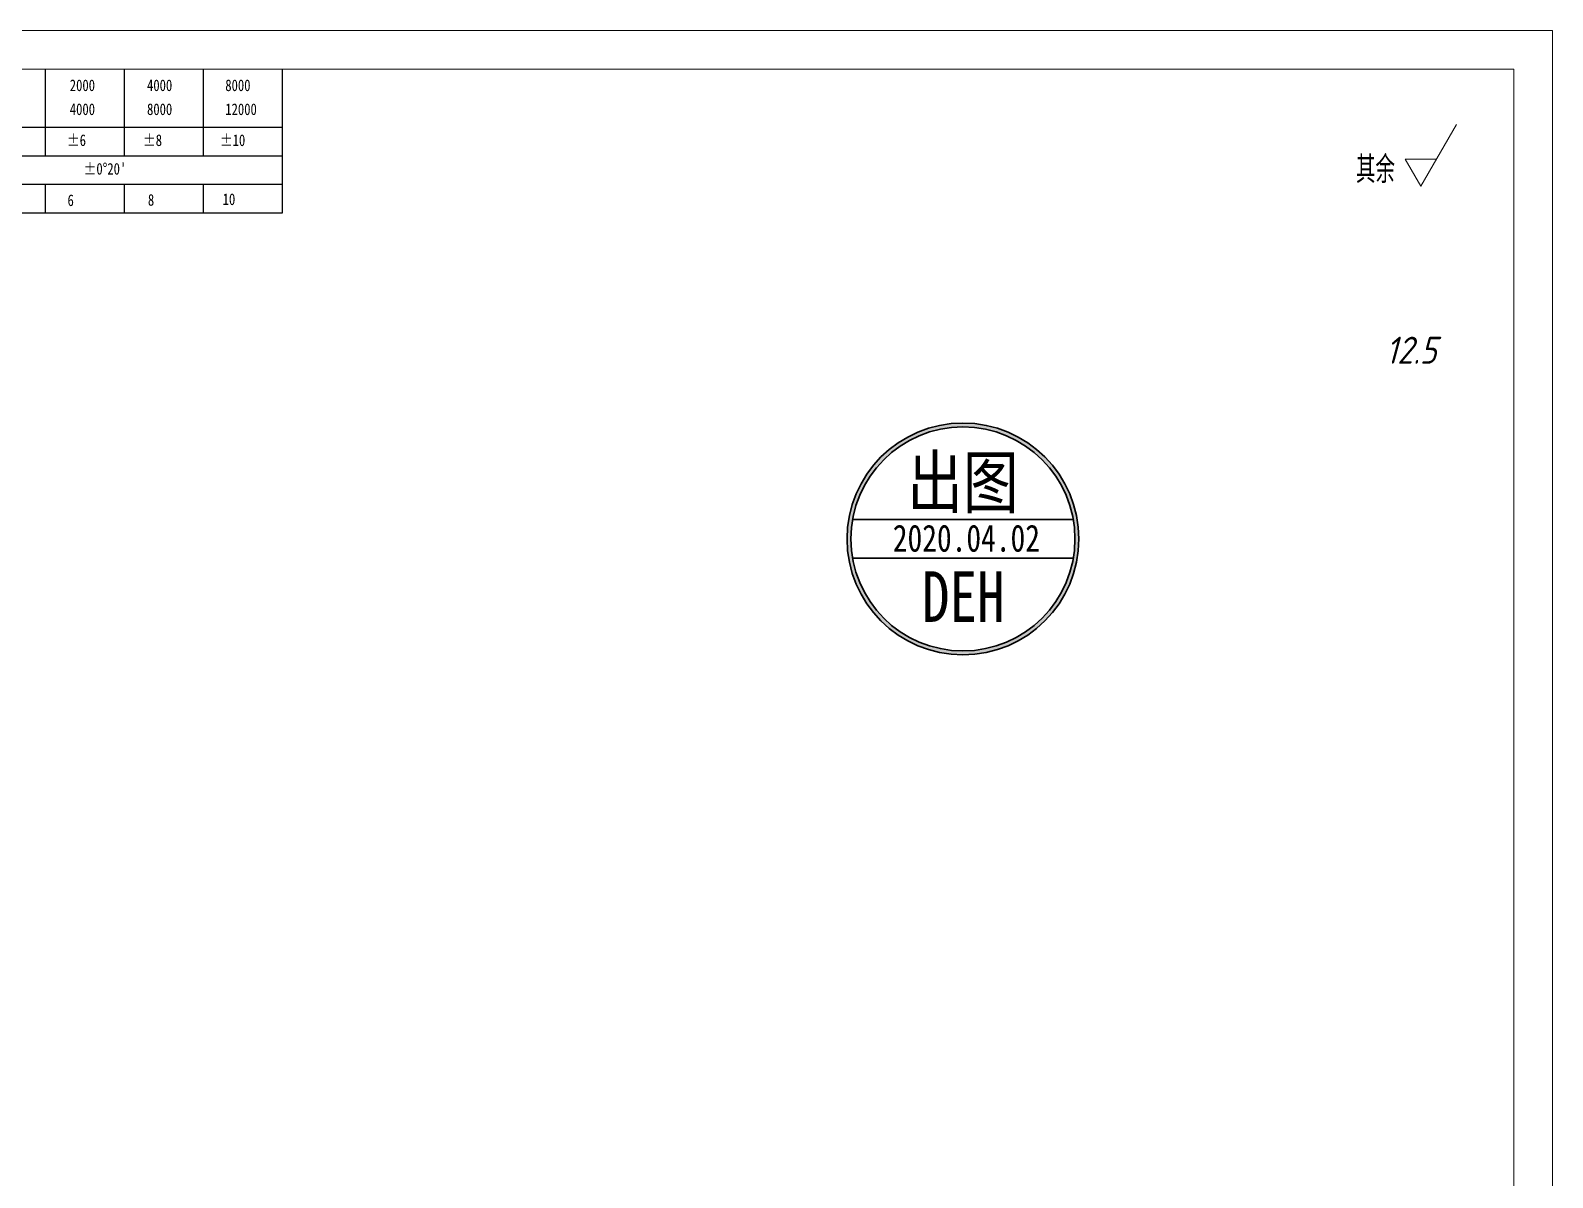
# Model space of a CAD drawing. Header units: millimetres. Extents: x 1333 to 190452, y -42879 to -5704.
# Drawn here: x 184573.3 to 184967.3, y -22534 to -22237 of the extents above; entities that cross this region are included whole.
import ezdxf
from ezdxf.enums import TextEntityAlignment as Align

# ---------------------------------------------------------------- set-up
doc = ezdxf.new("R2010")
doc.units = ezdxf.units.MM
doc.header["$LTSCALE"] = 0.5
doc.linetypes.add('DOT2', pattern=[0.125, 0, -0.125])
for name, color, linetype, lineweight in [('印章专用-出图', 1, 'Continuous', 80), ('图框', 7, 'Continuous', 18), ('标注线', 3, 'Continuous', 18)]:
    doc.layers.add(name, color=color, linetype=linetype, lineweight=lineweight)
doc.layers.add('图\\M+19E79\\M+195B6\\M+18E9A', color=7, linetype='Continuous')
doc.layers.add('打印-禁用', color=7, linetype='Continuous', lineweight=15, plot=False)
doc.styles.add('国标', font='simfang.ttf', dxfattribs={"width": 0.8})
doc.styles.add('机械长仿宋', font='gbenor.shx', dxfattribs={"height": 1, "bigfont": 'gbcbig.shx'})

# ---------------------------------------------------------------- blocks, each defined once
blk = doc.blocks.new('GZDEH零件A3图框V01版')
at = {"layer": '图\\M+19E79\\M+195B6\\M+18E9A', "color": 9}
for p, q in [((3082.42, -1561.98), (3082.42, -1554.46)), ((3092.64, -1561.98), (3092.64, -1554.46)), ((3102.86, -1561.98), (3102.86, -1554.46)), ((3113.09, -1573.08), (3113.09, -1554.46)), ((2996.09, -1561.98), (3113.09, -1561.98)), ((3082.42, -1565.68), (3082.42, -1561.98)), ((3092.64, -1565.68), (3092.64, -1561.98)), ((3102.86, -1565.68), (3102.86, -1561.98)), ((2996.09, -1565.68), (3113.09, -1565.68)), ((2996.09, -1569.38), (3113.09, -1569.38)), ((3082.42, -1573.08), (3082.42, -1569.48)), ((3092.64, -1573.08), (3092.64, -1569.38)), ((3102.86, -1573.08), (3102.86, -1569.38)), ((2990.09, -1573.08), (3113.09, -1573.08))]:
    blk.add_line(p, q, dxfattribs=at)
at = {"layer": '图框', "linetype": 'Continuous'}
for p, q in [((3272.49, -1554.46), (2882.49, -1554.46)), ((3272.49, -1832.96), (3272.49, -1554.46))]:
    blk.add_line(p, q, dxfattribs=at)
at = {"layer": '打印-禁用', "linetype": 'Continuous'}
for p, q in [((3277.49, -1549.46), (2857.49, -1549.46)), ((3277.49, -1846.46), (3277.49, -1549.46))]:
    blk.add_line(p, q, dxfattribs=at)
at = {"layer": '图\\M+19E79\\M+195B6\\M+18E9A', "color": 9, "style": '国标', "width": 0.8}
for s, p in [('2000', (3085.57, -1557.31)), ('4000', (3095.57, -1557.31)), ('8000', (3105.7, -1557.31)), ('4000', (3085.57, -1560.41)), ('8000', (3095.57, -1560.41)), ('12000', (3105.7, -1560.41)), ('±6', (3085.22, -1564.42)), ('±8', (3095.06, -1564.42)), ('±10', (3105.02, -1564.42)), ("±0%%D20'", (3087.38, -1568.12)), ('6', (3085.28, -1572.19)), ('8', (3095.68, -1572.15)), ('10', (3105.36, -1572.06))]:
    blk.add_text(s, height=1.5, dxfattribs=at).set_placement(p)
blk = doc.blocks.new('DEH A3')
at = {"layer": '图框'}
blk.add_blockref('GZDEH零件A3图框V01版', (-2857.49, 1846.46), dxfattribs=at)
blk = doc.blocks.new('FINISHER_TR')
at = {"layer": '标注线'}
for p, q in [((0, 0), (4.62, 8)), ((-2.02, 3.5), (0, 0)), ((2.02, 3.5), (-2.02, 3.5))]:
    blk.add_line(p, q, dxfattribs=at)
at = {"layer": '标注线', "color": 2, "style": '机械长仿宋', "oblique": 15}
blk.add_attdef('0.0', text='', height=3.5, dxfattribs=at).set_placement((2.03, -24.04), align=Align.BOTTOM_RIGHT)
blk = doc.blocks.new('其余12.5')
at = {"layer": '标注线'}
blk.add_blockref('FINISHER_TR', (0, 0), dxfattribs=at).add_auto_attribs({'0.0': '12.5'})
at = {"layer": '标注线', "color": 7, "linetype": 'DOT2', "style": '机械长仿宋'}
blk.add_text('其余', height=3.5, dxfattribs=at).set_placement((-8.38, 0.4))
blk = doc.blocks.new('出图章')
at = {"layer": '印章专用-出图'}
h = blk.add_hatch(color=256, dxfattribs=at)
h.paths.add_polyline_path([(-15, 0, 1), (15, 0, 1)])
h.paths.add_polyline_path([(14.5, 0, -1), (-14.5, 0, -1)], flags=16)
h.paths.add_polyline_path([(-7.31, -12.35), (7.41, -12.35), (7.41, -2.73), (-7.31, -2.73)], flags=8)
at = {"layer": '印章专用-出图', "lineweight": 35}
for p, q in [((-14.28, 2.5), (14.28, 2.5)), ((-14.28, -2.5), (14.28, -2.5))]:
    blk.add_line(p, q, dxfattribs=at)
for radius in [15, 14.5]:
    blk.add_circle((0, 0), radius, dxfattribs=at)
at = {"layer": '印章专用-出图', "color": 4, "style": '国标', "width": 0.8}
blk.add_text('DEH', height=6.562, dxfattribs=at).set_placement((0.05, -10.74), align=Align.CENTER)
at = {"layer": '印章专用-出图', "color": 3, "style": '国标', "width": 0.8}
blk.add_attdef('出图', text='', height=6.6, dxfattribs=at).set_placement((0, 7.35), align=Align.MIDDLE_CENTER)
at = {"layer": '印章专用-出图', "color": 2, "style": '国标', "width": 0.8}
blk.add_attdef('XXXX.XX.XX', text='', height=3.5, dxfattribs=at).set_placement((0.45, 0.1), align=Align.MIDDLE_CENTER)
blk = doc.blocks.new('YZ-CT')
at = {"layer": '印章专用-出图'}
blk.add_blockref('出图章', (0.63, 0), dxfattribs=at).add_auto_attribs({'出图': '出图', 'XXXX.XX.XX': '2020.04.02'})

msp = doc.modelspace()

# ---------------------------------------------------------------- block references
at = {"layer": '印章专用-出图', "xscale": 2, "yscale": 2, "zscale": 2}
msp.add_blockref('YZ-CT', (184813.416, -22368.656), dxfattribs=at)
at = {"layer": '图框', "xscale": 2, "yscale": 2, "zscale": 2}
msp.add_blockref('DEH A3', (184127.313, -22831.005), dxfattribs=at)
at = {"layer": '标注线', "xscale": 2, "yscale": 2, "zscale": 2}
msp.add_blockref('其余12.5', (184933.2, -22277.32), dxfattribs=at)

doc.saveas('drawing.dxf')
